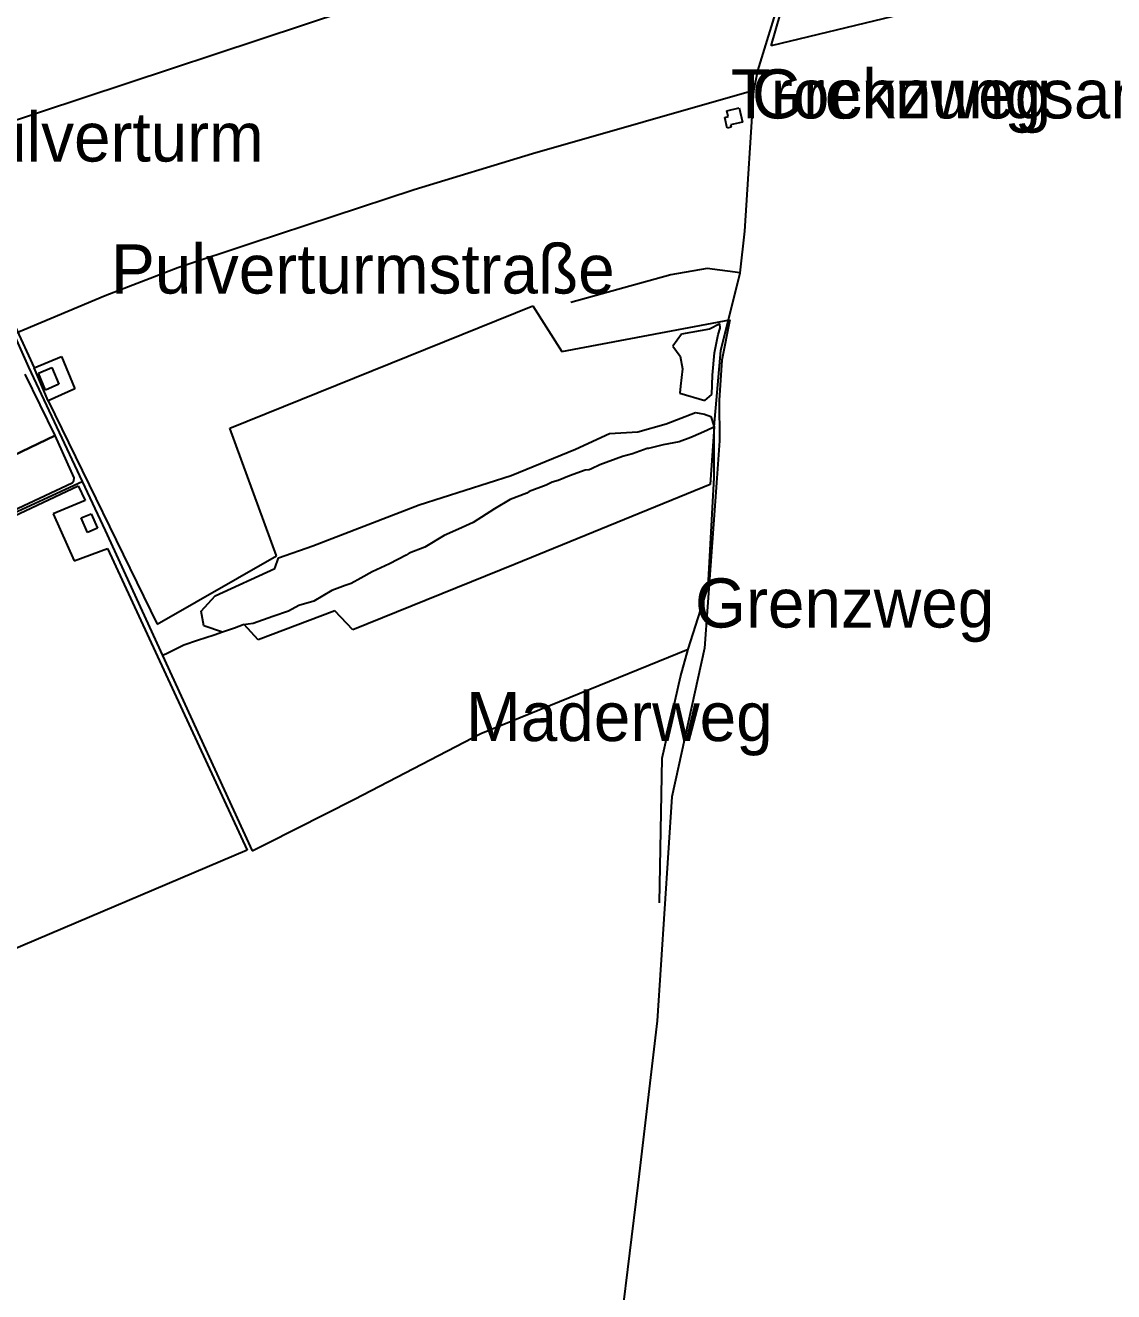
# Model space of a CAD drawing. Extents: x -3657 to 4700, y -7332 to 8131.
# Drawn here: x 1407 to 2369, y -4600 to -3480 of the extents above; entities that cross this region are included whole.
import ezdxf

# ---------------------------------------------------------------- set-up
doc = ezdxf.new("R2010")
doc.units = 0
for name, color, linetype in [('OSM_BUILDING_YES', 9, 'CONTINUOUS'), ('OSM_HIGHWAY_SERVICE', 8, 'CONTINUOUS'), ('OSM_HIGHWAY_TRACK', 8, 'CONTINUOUS'), ('OSM_HIGHWAY_UNCLASSIFIED', 8, 'CONTINUOUS'), ('OSM_LABELS', 8, 'CONTINUOUS'), ('OSM_LANDUSE_FARMLAND', 3, 'CONTINUOUS'), ('OSM_LANDUSE_FOREST', 3, 'CONTINUOUS'), ('OSM_LANDUSE_RESIDENTIAL', 3, 'CONTINUOUS')]:
    doc.layers.add(name, color=color, linetype=linetype)

msp = doc.modelspace()

# ---------------------------------------------------------------- linework, layer by layer
at = {"layer": 'OSM_BUILDING_YES'}
for p, q in [((2026.752607, -3555.753113), (2037.681816, -3553.151152)), ((2027.996459, -3560.968155), (2026.752607, -3555.753113)), ((2037.681816, -3553.151152), (2040.677678, -3565.760657)), ((2024.947505, -3561.690922), (2027.996459, -3560.968155)), ((2027.207675, -3571.198088), (2024.947505, -3561.690922)), ((2030.613098, -3570.386366), (2027.207675, -3571.198088)), ((2040.677678, -3565.760657), (2030.112523, -3568.273662)), ((2030.112523, -3568.273662), (2030.613098, -3570.386366)), ((1418.175427, -3787.850284), (1429.954096, -3782.802034)), ((1429.954096, -3782.802034), (1436.279536, -3797.57984)), ((1424.508452, -3802.628089), (1418.175427, -3787.850284)), ((1436.279536, -3797.57984), (1424.508452, -3802.628089)), ((1456.021889, -3915.757808), (1464.850202, -3911.97718)), ((1461.520624, -3928.600822), (1456.021889, -3915.757808)), ((1464.850202, -3911.97718), (1470.356521, -3924.820194)), ((1470.356521, -3924.820194), (1461.520624, -3928.600822))]:
    msp.add_line(p, q, dxfattribs=at)
at = {"layer": 'OSM_HIGHWAY_SERVICE'}
for p, q in [((2050.567816, -3537.861849), (1854.972142, -3593.95969)), ((1854.972142, -3593.95969), (1750.268652, -3625.616886)), ((1750.268652, -3625.616886), (1607.324309, -3672.674579)), ((1607.324309, -3672.674579), (1541.445678, -3694.613338)), ((1541.445678, -3694.613338), (1477.243212, -3719.354209)), ((1477.243212, -3719.354209), (1396.574881, -3753.390976)), ((1396.574881, -3753.390976), (1409.331945, -3782.535166)), ((1409.331945, -3782.535166), (1456.810673, -3883.455681)), ((1456.810673, -3883.455681), (1477.159783, -3926.721627)), ((1477.159783, -3926.721627), (1527.975674, -4037.382818)), ((1527.975674, -4037.382818), (1607.256049, -4210.024062))]:
    msp.add_line(p, q, dxfattribs=at)
at = {"layer": 'OSM_HIGHWAY_TRACK'}
for p, q in [((1977.400517, -3700.773537), (1888.814008, -3725.136345)), ((2009.513126, -3695.069237), (1977.400517, -3700.773537)), ((2038.690549, -3698.961059), (2009.513126, -3695.069237)), ((2015.671709, -3835.108127), (2021.413146, -3767.690643)), ((2009.679985, -3838.143749), (2003.885456, -3840.74571)), ((2014.033465, -3835.964328), (2009.679985, -3838.143749)), ((2015.671709, -3835.108127), (2014.033465, -3835.964328)), ((2015.717216, -3879.9864), (2015.671709, -3835.108127)), ((1984.734691, -3848.351443), (1970.642762, -3850.986763)), ((1994.973714, -3844.69313), (1984.734691, -3848.351443)), ((2003.885456, -3840.74571), (1994.973714, -3844.69313)), ((1934.646908, -3861.327891), (1914.570839, -3868.633398)), ((1943.467637, -3858.892722), (1934.646908, -3861.327891)), ((1956.44465, -3854.33373), (1943.467637, -3858.892722)), ((1957.559566, -3854.433806), (1956.44465, -3854.33373)), ((1970.642762, -3850.986763), (1957.559566, -3854.433806)), ((1907.274587, -3872.291711), (1905.143354, -3873.303585)), ((1914.570839, -3868.633398), (1907.274587, -3872.291711)), ((1303.998946, -3953.697517), (1456.810673, -3883.455681)), ((1872.492247, -3884.056134), (1867.221047, -3886.802649)), ((1877.763448, -3882.643959), (1872.492247, -3884.056134)), ((1887.600494, -3878.474149), (1877.763448, -3882.643959)), ((1901.692424, -3873.61493), (1887.600494, -3878.474149)), ((1905.143354, -3873.303585), (1901.692424, -3873.61493)), ((2010.23365, -3976.20337), (2015.717216, -3879.9864)), ((1849.981566, -3893.696734), (1835.28288, -3899.47887)), ((1852.014202, -3892.384634), (1849.981566, -3893.696734)), ((1867.221047, -3886.802649), (1852.014202, -3892.384634)), ((1835.28288, -3899.47887), (1821.388147, -3907.796251)), ((1821.388147, -3907.796251), (1802.631774, -3919.671869)), ((1789.44998, -3925.754232), (1776.882527, -3931.236141)), ((1802.631774, -3919.671869), (1789.44998, -3925.754232)), ((1776.882527, -3931.236141), (1759.946425, -3941.588389)), ((1743.215103, -3948.58255), (1728.721198, -3956.399553)), ((1745.953094, -3946.758953), (1743.215103, -3948.58255)), ((1759.946425, -3941.588389), (1745.953094, -3946.758953)), ((1728.721198, -3956.399553), (1713.309572, -3963.293639)), ((1694.750395, -3973.545811), (1689.380597, -3975.369408)), ((1703.373928, -3968.875624), (1694.750395, -3973.545811)), ((1713.309572, -3963.293639), (1703.373928, -3968.875624)), ((1677.518499, -3979.739368), (1661.803495, -3989.368849)), ((1689.380597, -3975.369408), (1677.518499, -3979.739368)), ((1992.554271, -4031.722997), (2010.23365, -3976.20337)), ((1648.416921, -3993.227313), (1639.391412, -3997.997575)), ((1661.803495, -3989.368849), (1648.416921, -3993.227313)), ((1625.39808, -4002.767838), (1607.961404, -4009.161546)), ((1639.391412, -3997.997575), (1625.39808, -4002.767838)), ((1580.900046, -4016.800638), (1573.687223, -4019.347001)), ((1591.434862, -4013.02001), (1580.900046, -4016.800638)), ((1599.171013, -4010.240137), (1591.434862, -4013.02001)), ((1607.961404, -4009.161546), (1599.171013, -4010.240137)), ((1546.732047, -4028.309312), (1531.472111, -4035.737134)), ((1558.935446, -4024.083905), (1546.732047, -4028.309312)), ((1573.687223, -4019.347001), (1558.935446, -4024.083905)), ((1531.472111, -4035.737134), (1527.975674, -4037.382818)), ((1809.222671, -4106.212478), (1992.554271, -4031.722997)), ((1985.910283, -4056.197), (1992.554271, -4031.722997)), ((1969.626444, -4128.062281), (1985.910283, -4056.197)), ((1697.723504, -4164.200632), (1809.222671, -4106.212478)), ((1967.396612, -4255.992044), (1969.626444, -4128.062281)), ((1620.043451, -4203.552517), (1697.723504, -4164.200632)), ((1607.256049, -4210.024062), (1620.043451, -4203.552517))]:
    msp.add_line(p, q, dxfattribs=at)
at = {"layer": 'OSM_HIGHWAY_UNCLASSIFIED'}
for p, q in [((2054.170435, -3520.493202), (2102.453116, -3362.585287)), ((2050.567816, -3537.861849), (2054.170435, -3520.493202)), ((2042.604131, -3662.111061), (2050.567816, -3537.861849)), ((2038.690549, -3698.961059), (2042.604131, -3662.111061)), ((2021.413146, -3767.690643), (2038.690549, -3698.961059))]:
    msp.add_line(p, q, dxfattribs=at)
at = {"layer": 'OSM_LANDUSE_FARMLAND'}
for p, q in [((2065.979441, -3498.343173), (2105.274536, -3363.296934)), ((1748.531811, -3448.227619), (1373.601548, -3572.276679)), ((2173.633286, -3472.390277), (2065.979441, -3498.343173)), ((1353.434465, -3651.236197), (1414.534886, -3782.935468)), ((1587.399929, -3836.264555), (1855.34378, -3728.227564)), ((1855.34378, -3728.227564), (1880.865493, -3768.502366)), ((1880.865493, -3768.502366), (2029.338908, -3740.603559)), ((2029.338908, -3740.603559), (2022.505309, -3776.341609)), ((1414.534886, -3782.935468), (1438.676226, -3772.994641)), ((1438.676226, -3772.994641), (1450.485232, -3801.660693)), ((2022.505309, -3776.341609), (2019.964514, -3811.557042)), ((1432.91962, -3842.969609), (1406.624292, -3788.684246)), ((1450.485232, -3801.660693), (1426.791375, -3812.157495)), ((1426.791375, -3812.157495), (1523.296062, -4009.50625)), ((2019.964514, -3811.557042), (2020.267893, -3847.584198)), ((1628.621477, -3949.216361), (1587.399929, -3836.264555)), ((1341.109715, -3886.613617), (1432.91962, -3842.969609)), ((1432.91962, -3842.969609), (1341.109715, -3886.613617)), ((1449.704033, -3880.397821), (1432.91962, -3842.969609)), ((2020.267893, -3847.584198), (2017.787774, -3884.534272)), ((1447.98236, -3884.656587), (1449.666111, -3882.83299)), ((1449.666111, -3882.83299), (1449.704033, -3880.397821)), ((1327.169475, -3947.025821), (1453.374912, -3887.191831)), ((1362.361376, -3924.720119), (1447.98236, -3884.656587)), ((1453.374912, -3887.191831), (1459.579002, -3900.346191)), ((2017.787774, -3884.534272), (2007.192281, -4030.844557)), ((1459.579002, -3900.346191), (1431.379974, -3912.121734)), ((1431.379974, -3912.121734), (1449.825384, -3953.486246)), ((1449.825384, -3953.486246), (1479.291017, -3942.66698)), ((1479.291017, -3942.66698), (1602.637112, -4209.40137)), ((1523.296062, -4009.50625), (1628.621477, -3949.216361)), ((2007.192281, -4030.844557), (1978.06795, -4162.143526)), ((1978.06795, -4162.143526), (1965.128858, -4360.281766)), ((1602.637112, -4209.40137), (693.700093, -4595.192168)), ((1965.128858, -4360.281766), (1948.116912, -4505.50234)), ((1948.116912, -4505.50234), (1931.575201, -4640.782088))]:
    msp.add_line(p, q, dxfattribs=at)
at = {"layer": 'OSM_LANDUSE_FOREST'}
for p, q in [((2011.621607, -3748.965418), (1986.600469, -3753.135227)), ((2020.677454, -3744.08396), (2011.621607, -3748.965418)), ((2019.251575, -3753.646724), (2020.87465, -3747.942424)), ((2020.87465, -3747.942424), (2020.677454, -3744.08396)), ((1986.600469, -3753.135227), (1978.9705, -3763.82106)), ((2015.997841, -3769.725511), (2019.251575, -3753.646724)), ((1978.9705, -3763.82106), (1985.477968, -3772.572101)), ((2014.162401, -3789.373654), (2015.997841, -3769.725511)), ((1985.477968, -3772.572101), (1987.616786, -3783.9807)), ((1987.616786, -3783.9807), (1985.887529, -3799.247764)), ((2013.449462, -3806.575509), (2014.162401, -3789.373654)), ((1985.887529, -3799.247764), (1985.37937, -3805.552516)), ((1985.37937, -3805.552516), (2007.351555, -3811.757193)), ((2007.351555, -3811.757193), (2013.449462, -3806.575509)), ((1973.191141, -3832.472808), (1999.228597, -3822.609818)), ((1999.228597, -3822.609818), (2006.93441, -3823.86632)), ((2006.93441, -3823.86632), (2012.63034, -3825.901187)), ((2012.63034, -3825.901187), (2015.671709, -3835.108127)), ((1923.019929, -3841.168251), (1948.048651, -3839.544805)), ((1948.048651, -3839.544805), (1973.191141, -3832.472808)), ((2015.671709, -3835.108127), (2012.198026, -3886.002045)), ((1893.0158, -3854.911944), (1923.019929, -3841.168251)), ((1836.261275, -3878.318476), (1893.0158, -3854.911944)), ((1754.887589, -3904.171296), (1836.261275, -3878.318476)), ((2012.198026, -3886.002045), (1839.71979, -3956.68866)), ((1660.696164, -3940.409723), (1754.887589, -3904.171296)), ((1627.332118, -3960.358093), (1630.593437, -3950.99548)), ((1630.593437, -3950.99548), (1660.696164, -3940.409723)), ((1574.36224, -3984.643065), (1627.332118, -3960.358093)), ((1839.71979, -3956.68866), (1696.092845, -4014.510022)), ((1562.158842, -3998.075412), (1574.36224, -3984.643065)), ((1564.601038, -4011.107457), (1562.158842, -3998.075412)), ((1680.226152, -3997.808544), (1612.610679, -4023.31666)), ((1696.092845, -4014.510022), (1680.226152, -3997.808544)), ((1580.900046, -4016.800638), (1564.601038, -4011.107457)), ((1591.434862, -4013.02001), (1580.900046, -4016.800638)), ((1599.171013, -4010.240137), (1591.434862, -4013.02001)), ((1599.997719, -4009.884313), (1599.171013, -4010.240137)), ((1612.610679, -4023.31666), (1599.997719, -4009.884313))]:
    msp.add_line(p, q, dxfattribs=at)
at = {"layer": 'OSM_LANDUSE_RESIDENTIAL'}
for p, q in [((1414.534886, -3782.935468), (1438.676226, -3772.994641)), ((1426.791375, -3812.157495), (1414.534886, -3782.935468)), ((1438.676226, -3772.994641), (1450.485232, -3801.660693)), ((1450.485232, -3801.660693), (1426.791375, -3812.157495))]:
    msp.add_line(p, q, dxfattribs=at)

# ---------------------------------------------------------------- texts
at = {"layer": 'OSM_LABELS'}
for s, p in [('Trocknungsanlage', (2030.304663, -3562.548359)), ('Grenzweg', (2048.982603, -3562.594305)), ('Pulverturm', (1336.762976, -3600.647447)), ('Pulverturmstraße', (1482.440168, -3717.351525)), ('Grenzweg', (1998.650546, -4012.578494)), ('Maderweg', (1796.269278, -4112.94924))]:
    msp.add_text(s, height=43.418293, dxfattribs=at).set_placement(p)

doc.saveas('drawing.dxf')
